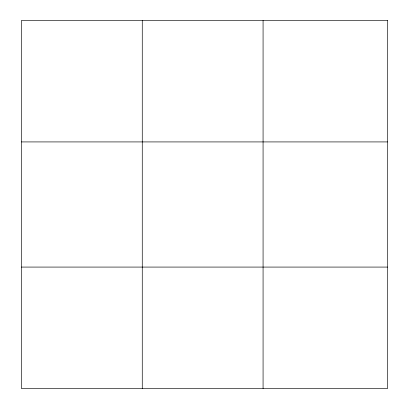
<?xml version="1.0" encoding="UTF-8"?>
<svg xmlns="http://www.w3.org/2000/svg" width="409" height="409" viewBox="0 0 409 409"><rect width="100%" height="100%" fill="white"/><g stroke="black" fill="none" stroke-linecap="round" stroke-linejoin="round"><path stroke-width="0.61" d="M142.266 388.55L142.266 20.45M263.074 388.55L263.074 20.45M21.452 141.923L387.548 141.923M21.452 267.077L387.548 267.077M387.548 20.45L387.548 388.55L21.452 388.55L21.452 20.45L387.548 20.45"/></g></svg>
